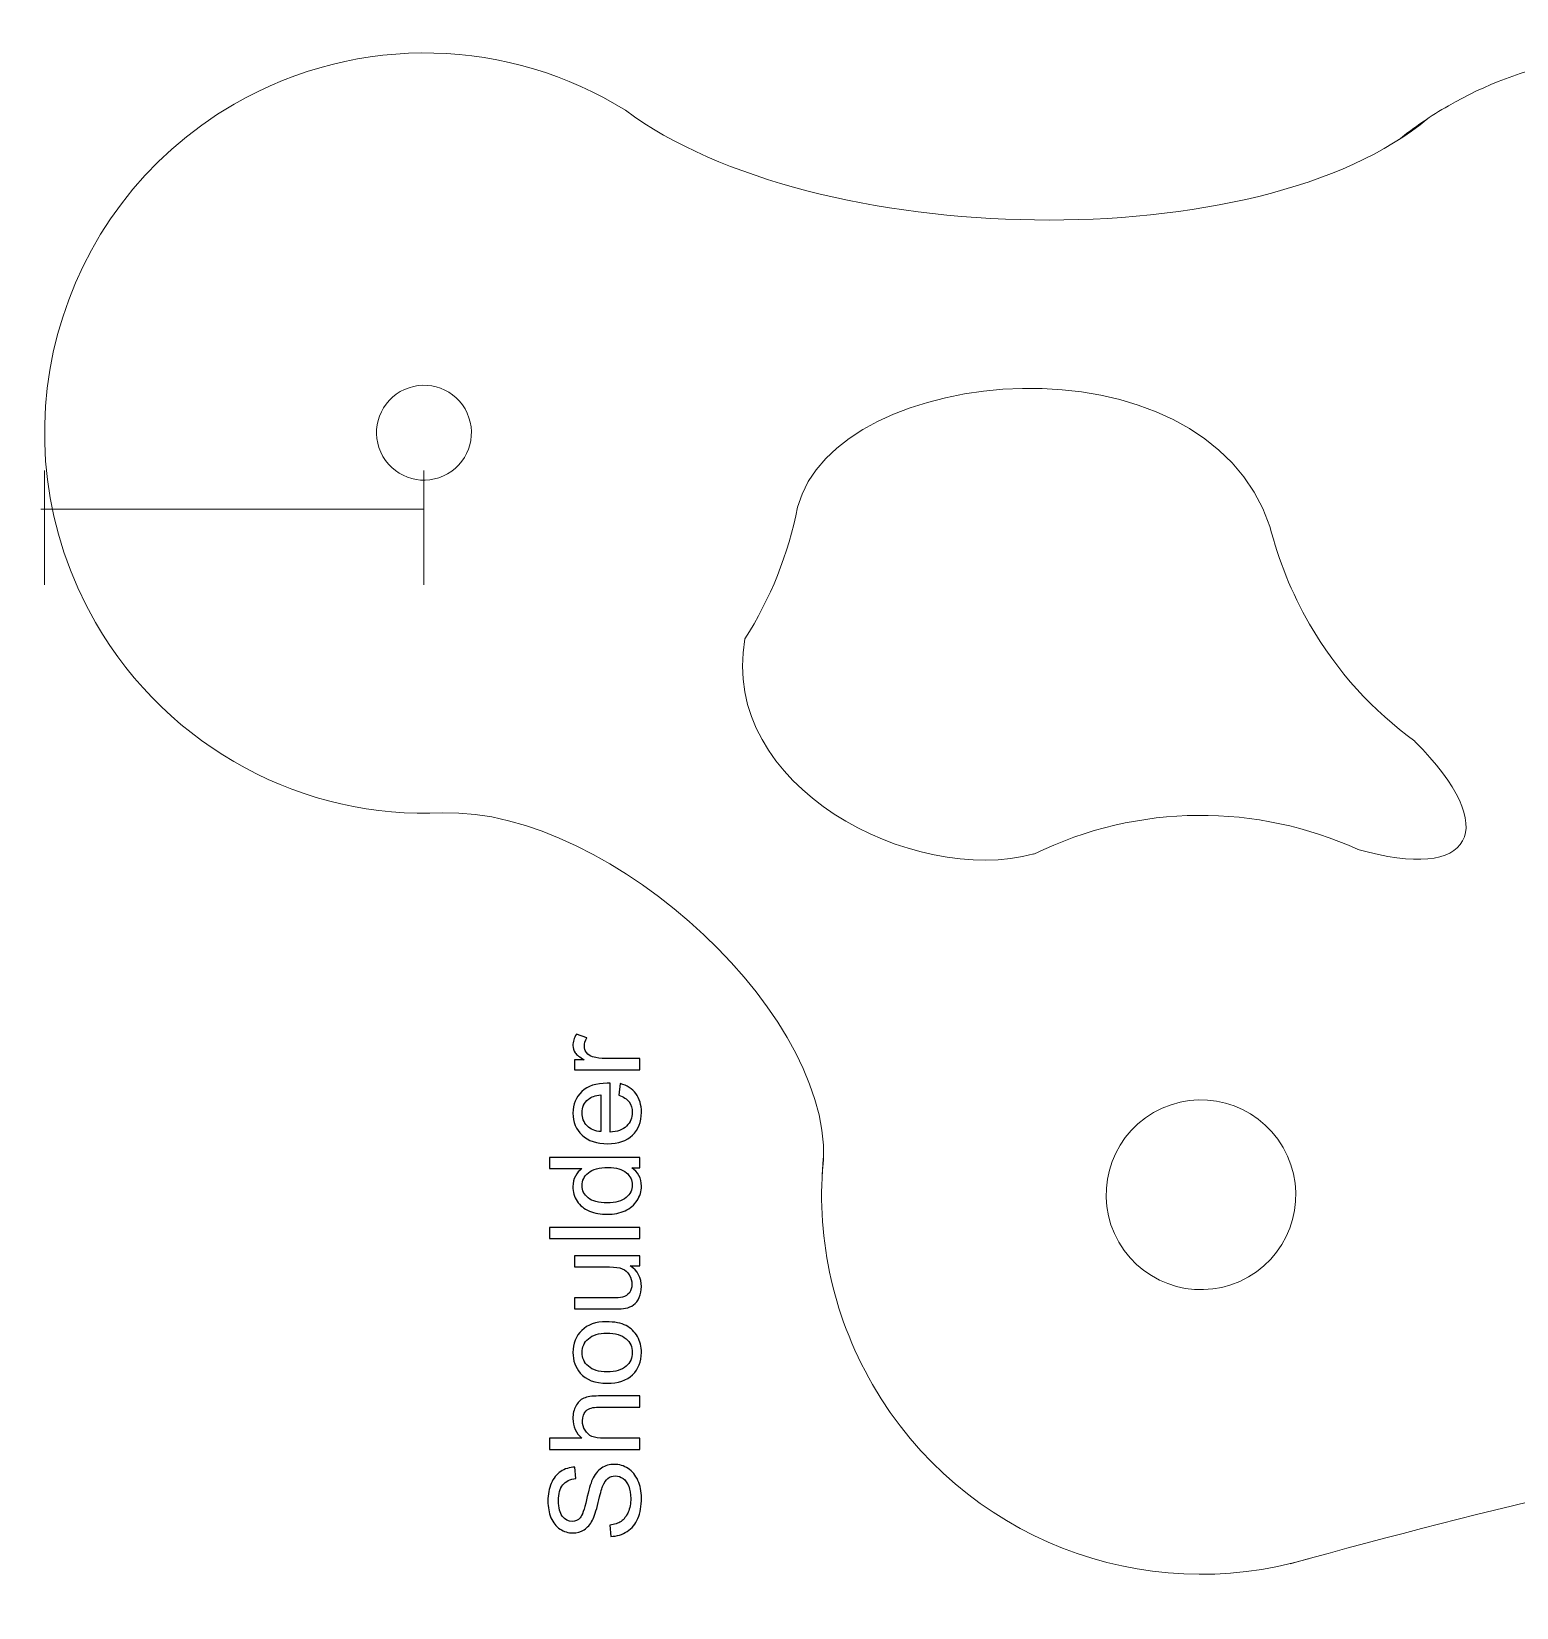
# Model space of a CAD drawing. Header units: millimetres. Extents: x -819 to 558, y -342 to 336.
# Drawn here: x 276.5 to 375.9, y -20.1 to 85.4 of the extents above; entities that cross this region are included whole.
import ezdxf

# ---------------------------------------------------------------- set-up
doc = ezdxf.new("R2010")
doc.units = ezdxf.units.MM
doc.header["$MEASUREMENT"] = 0
doc.layers.add('#Layer 1', color=7, linetype='Continuous')

msp = doc.modelspace()

# ---------------------------------------------------------------- linework, layer by layer
at = {"layer": '#Layer 1', "color": 22, "lineweight": 9}
for points, knots in [([(304.0135, 33.076), (294.8068, 32.6249), (285.6747, 37.2954), (280.7487, 45.8277), (280.7487, 45.8277), (273.7349, 57.9761), (277.8969, 73.5108), (290.046, 80.525), (290.046, 80.525), (298.4633, 85.3849), (308.5349, 84.9237), (316.2429, 80.1133)], [0, 0, 0, 0, 0.33333333, 0.33333333, 0.33333333, 0.33333333, 0.66666667, 0.66666667, 0.66666667, 0.66666667, 1, 1, 1, 1]), ([(368.0574, 78.1584), (369.0774, 78.9825), (370.1747, 79.738), (371.3461, 80.4144), (371.3461, 80.4144), (376.3269, 83.29), (381.8769, 84.2869), (387.1755, 83.6251)], [0, 0, 0, 0, 0.5, 0.5, 0.5, 0.5, 1, 1, 1, 1]), ([(369.1076, 37.8669), (366.3123, 39.8965), (363.8879, 42.5325), (362.0492, 45.7174), (362.0492, 45.7174), (360.8395, 47.8126), (359.9622, 50.0086), (359.4011, 52.2441)], [0, 0, 0, 0, 0.5, 0.5, 0.5, 0.5, 1, 1, 1, 1]), ([(317.2104, 15.8788), (317.2104, 15.8788), (312.8205, 15.8788), (312.8205, 15.8788), (312.8205, 15.8788), (312.8205, 15.8788), (312.8205, 16.5477), (312.8205, 16.5477), (312.8205, 16.5477), (312.8205, 16.5477), (313.4851, 16.5477), (313.4851, 16.5477), (313.4851, 16.5477), (313.1747, 16.7184), (312.9686, 16.8765), (312.8699, 17.0218), (312.8699, 17.0218), (312.7711, 17.1658), (312.7203, 17.3252), (312.7203, 17.4988), (312.7203, 17.4988), (312.7203, 17.7499), (312.8007, 18.0039), (312.9602, 18.2636), (312.9602, 18.2636), (312.9602, 18.2636), (313.6516, 18.0068), (313.6516, 18.0068), (313.6516, 18.0068), (313.543, 17.8261), (313.4893, 17.6441), (313.4893, 17.4621), (313.4893, 17.4621), (313.4893, 17.2984), (313.5387, 17.1531), (313.6361, 17.0232), (313.6361, 17.0232), (313.7349, 16.8934), (313.8703, 16.8017), (314.0439, 16.7467), (314.0439, 16.7467), (314.3078, 16.6634), (314.597, 16.6225), (314.9117, 16.6225), (314.9117, 16.6225), (314.9117, 16.6225), (317.2104, 16.6225), (317.2104, 16.6225), (317.2104, 16.6225), (317.2104, 16.6225), (317.2104, 15.8788), (317.2104, 15.8788)], [0, 0, 0, 0, 0.07692308, 0.07692308, 0.07692308, 0.07692308, 0.15384615, 0.15384615, 0.15384615, 0.15384615, 0.23076923, 0.23076923, 0.23076923, 0.23076923, 0.30769231, 0.30769231, 0.30769231, 0.30769231, 0.38461538, 0.38461538, 0.38461538, 0.38461538, 0.46153846, 0.46153846, 0.46153846, 0.46153846, 0.53846154, 0.53846154, 0.53846154, 0.53846154, 0.61538462, 0.61538462, 0.61538462, 0.61538462, 0.69230769, 0.69230769, 0.69230769, 0.69230769, 0.76923077, 0.76923077, 0.76923077, 0.76923077, 0.84615385, 0.84615385, 0.84615385, 0.84615385, 0.92307692, 0.92307692, 0.92307692, 0.92307692, 1, 1, 1, 1]), ([(315.7965, 14.1827), (315.7965, 14.1827), (315.891, 14.9518), (315.891, 14.9518), (315.891, 14.9518), (316.3412, 14.8304), (316.6897, 14.6061), (316.9381, 14.2787), (316.9381, 14.2787), (317.185, 13.9499), (317.3092, 13.5308), (317.3092, 13.0214), (317.3092, 13.0214), (317.3092, 12.3793), (317.1116, 11.8699), (316.7165, 11.4946), (316.7165, 11.4946), (316.3214, 11.1178), (315.7668, 10.9301), (315.0528, 10.9301), (315.0528, 10.9301), (314.3134, 10.9301), (313.7405, 11.1206), (313.3327, 11.5002), (313.3327, 11.5002), (312.9249, 11.8812), (312.7203, 12.3737), (312.7203, 12.9805), (312.7203, 12.9805), (312.7203, 13.5675), (312.9207, 14.0473), (313.32, 14.4184), (313.32, 14.4184), (313.7193, 14.7909), (314.2824, 14.9772), (315.0063, 14.9772), (315.0063, 14.9772), (315.0514, 14.9772), (315.1177, 14.9758), (315.2052, 14.9729), (315.2052, 14.9729), (315.2052, 14.9729), (315.2052, 11.6992), (315.2052, 11.6992), (315.2052, 11.6992), (315.6878, 11.726), (316.0575, 11.8629), (316.3129, 12.1084), (316.3129, 12.1084), (316.5698, 12.3539), (316.6982, 12.6587), (316.6982, 13.0256), (316.6982, 13.0256), (316.6982, 13.298), (316.6262, 13.5308), (316.4823, 13.7241), (316.4823, 13.7241), (316.3398, 13.9174), (316.1112, 14.0698), (315.7965, 14.1827)], [0, 0, 0, 0, 0.06666667, 0.06666667, 0.06666667, 0.06666667, 0.13333333, 0.13333333, 0.13333333, 0.13333333, 0.2, 0.2, 0.2, 0.2, 0.26666667, 0.26666667, 0.26666667, 0.26666667, 0.33333333, 0.33333333, 0.33333333, 0.33333333, 0.4, 0.4, 0.4, 0.4, 0.46666667, 0.46666667, 0.46666667, 0.46666667, 0.53333333, 0.53333333, 0.53333333, 0.53333333, 0.6, 0.6, 0.6, 0.6, 0.66666667, 0.66666667, 0.66666667, 0.66666667, 0.73333333, 0.73333333, 0.73333333, 0.73333333, 0.8, 0.8, 0.8, 0.8, 0.86666667, 0.86666667, 0.86666667, 0.86666667, 0.93333333, 0.93333333, 0.93333333, 0.93333333, 1, 1, 1, 1]), ([(314.5942, 11.7401), (314.5942, 11.7401), (314.5942, 14.1912), (314.5942, 14.1912), (314.5942, 14.1912), (314.2245, 14.1587), (313.9465, 14.0642), (313.7631, 13.9104), (313.7631, 13.9104), (313.4766, 13.6733), (313.3327, 13.3657), (313.3327, 12.9889), (313.3327, 12.9889), (313.3327, 12.6475), (313.447, 12.3596), (313.6756, 12.1268), (313.6756, 12.1268), (313.9042, 11.8939), (314.2104, 11.7655), (314.5942, 11.7401)], [0, 0, 0, 0, 0.2, 0.2, 0.2, 0.2, 0.4, 0.4, 0.4, 0.4, 0.6, 0.6, 0.6, 0.6, 0.8, 0.8, 0.8, 0.8, 1, 1, 1, 1]), ([(317.2104, 9.3173), (317.2104, 9.3173), (316.6558, 9.3173), (316.6558, 9.3173), (316.6558, 9.3173), (317.0919, 9.0393), (317.3092, 8.6301), (317.3092, 8.0896), (317.3092, 8.0896), (317.3092, 7.7397), (317.2132, 7.418), (317.0199, 7.1244), (317.0199, 7.1244), (316.828, 6.8309), (316.5585, 6.6038), (316.2113, 6.4415), (316.2113, 6.4415), (315.8656, 6.2806), (315.4691, 6.2002), (315.019, 6.2002), (315.019, 6.2002), (314.5815, 6.2002), (314.1836, 6.2736), (313.8266, 6.4189), (313.8266, 6.4189), (313.4696, 6.5657), (313.1958, 6.7844), (313.0067, 7.0765), (313.0067, 7.0765), (312.8162, 7.3686), (312.7203, 7.6959), (312.7203, 8.0572), (312.7203, 8.0572), (312.7203, 8.3211), (312.7767, 8.5567), (312.8882, 8.7627), (312.8882, 8.7627), (312.9997, 8.9702), (313.145, 9.1381), (313.3242, 9.2679), (313.3242, 9.2679), (313.3242, 9.2679), (311.1497, 9.2679), (311.1497, 9.2679), (311.1497, 9.2679), (311.1497, 9.2679), (311.1497, 10.0073), (311.1497, 10.0073), (311.1497, 10.0073), (311.1497, 10.0073), (317.2104, 10.0073), (317.2104, 10.0073), (317.2104, 10.0073), (317.2104, 10.0073), (317.2104, 9.3173), (317.2104, 9.3173)], [0, 0, 0, 0, 0.07142857, 0.07142857, 0.07142857, 0.07142857, 0.14285714, 0.14285714, 0.14285714, 0.14285714, 0.21428571, 0.21428571, 0.21428571, 0.21428571, 0.28571429, 0.28571429, 0.28571429, 0.28571429, 0.35714286, 0.35714286, 0.35714286, 0.35714286, 0.42857143, 0.42857143, 0.42857143, 0.42857143, 0.5, 0.5, 0.5, 0.5, 0.57142857, 0.57142857, 0.57142857, 0.57142857, 0.64285714, 0.64285714, 0.64285714, 0.64285714, 0.71428571, 0.71428571, 0.71428571, 0.71428571, 0.78571429, 0.78571429, 0.78571429, 0.78571429, 0.85714286, 0.85714286, 0.85714286, 0.85714286, 0.92857143, 0.92857143, 0.92857143, 0.92857143, 1, 1, 1, 1]), ([(361.9864, -16.8552), (350.9821, -20.1201), (338.7748, -15.5703), (332.7835, -5.193), (332.7835, -5.193), (330.0058, -0.382), (328.981, 4.9602), (329.5108, 10.0938)], [0, 0, 0, 0, 0.5, 0.5, 0.5, 0.5, 1, 1, 1, 1]), ([(315.019, 6.965), (315.582, 6.965), (316.0025, 7.0835), (316.2805, 7.3206), (316.2805, 7.3206), (316.5585, 7.5577), (316.6982, 7.8371), (316.6982, 8.1602), (316.6982, 8.1602), (316.6982, 8.4847), (316.5641, 8.7613), (316.2988, 8.9885), (316.2988, 8.9885), (316.0335, 9.2157), (315.6271, 9.33), (315.0811, 9.33), (315.0811, 9.33), (314.4799, 9.33), (314.0397, 9.2143), (313.7588, 8.9829), (313.7588, 8.9829), (313.4766, 8.7514), (313.3369, 8.4664), (313.3369, 8.1263), (313.3369, 8.1263), (313.3369, 7.7961), (313.4724, 7.5196), (313.7419, 7.298), (313.7419, 7.298), (314.0114, 7.0765), (314.4376, 6.965), (315.019, 6.965)], [0, 0, 0, 0, 0.125, 0.125, 0.125, 0.125, 0.25, 0.25, 0.25, 0.25, 0.375, 0.375, 0.375, 0.375, 0.5, 0.5, 0.5, 0.5, 0.625, 0.625, 0.625, 0.625, 0.75, 0.75, 0.75, 0.75, 0.875, 0.875, 0.875, 0.875, 1, 1, 1, 1]), ([(317.2104, 4.5718), (317.2104, 4.5718), (311.1497, 4.5718), (311.1497, 4.5718), (311.1497, 4.5718), (311.1497, 4.5718), (311.1497, 5.3154), (311.1497, 5.3154), (311.1497, 5.3154), (311.1497, 5.3154), (317.2104, 5.3154), (317.2104, 5.3154), (317.2104, 5.3154), (317.2104, 5.3154), (317.2104, 4.5718), (317.2104, 4.5718)], [0, 0, 0, 0, 0.25, 0.25, 0.25, 0.25, 0.5, 0.5, 0.5, 0.5, 0.75, 0.75, 0.75, 0.75, 1, 1, 1, 1]), ([(317.2104, 2.7571), (317.2104, 2.7571), (316.5655, 2.7571), (316.5655, 2.7571), (316.5655, 2.7571), (317.0622, 2.4142), (317.3092, 1.95), (317.3092, 1.363), (317.3092, 1.363), (317.3092, 1.1047), (317.2598, 0.862), (317.161, 0.6377), (317.161, 0.6377), (317.0622, 0.4133), (316.9366, 0.2468), (316.7871, 0.1381), (316.7871, 0.1381), (316.6361, 0.0281), (316.4526, -0.0481), (316.2353, -0.0919), (316.2353, -0.0919), (316.0886, -0.1215), (315.8572, -0.137), (315.5397, -0.137), (315.5397, -0.137), (315.5397, -0.137), (312.8205, -0.137), (312.8205, -0.137), (312.8205, -0.137), (312.8205, -0.137), (312.8205, 0.6066), (312.8205, 0.6066), (312.8205, 0.6066), (312.8205, 0.6066), (315.2546, 0.6066), (315.2546, 0.6066), (315.2546, 0.6066), (315.6441, 0.6066), (315.9051, 0.6221), (316.0406, 0.6518), (316.0406, 0.6518), (316.2367, 0.6997), (316.3891, 0.7985), (316.502, 0.9495), (316.502, 0.9495), (316.6135, 1.1019), (316.6685, 1.2896), (316.6685, 1.5125), (316.6685, 1.5125), (316.6685, 1.7355), (316.6121, 1.9443), (316.4978, 2.1405), (316.4978, 2.1405), (316.3835, 2.3366), (316.2269, 2.4749), (316.0307, 2.5553), (316.0307, 2.5553), (315.8332, 2.6372), (315.5467, 2.6781), (315.1728, 2.6781), (315.1728, 2.6781), (315.1728, 2.6781), (312.8205, 2.6781), (312.8205, 2.6781), (312.8205, 2.6781), (312.8205, 2.6781), (312.8205, 3.4218), (312.8205, 3.4218), (312.8205, 3.4218), (312.8205, 3.4218), (317.2104, 3.4218), (317.2104, 3.4218), (317.2104, 3.4218), (317.2104, 3.4218), (317.2104, 2.7571), (317.2104, 2.7571)], [0, 0, 0, 0, 0.05263158, 0.05263158, 0.05263158, 0.05263158, 0.10526316, 0.10526316, 0.10526316, 0.10526316, 0.15789474, 0.15789474, 0.15789474, 0.15789474, 0.21052632, 0.21052632, 0.21052632, 0.21052632, 0.26315789, 0.26315789, 0.26315789, 0.26315789, 0.31578947, 0.31578947, 0.31578947, 0.31578947, 0.36842105, 0.36842105, 0.36842105, 0.36842105, 0.42105263, 0.42105263, 0.42105263, 0.42105263, 0.47368421, 0.47368421, 0.47368421, 0.47368421, 0.52631579, 0.52631579, 0.52631579, 0.52631579, 0.57894737, 0.57894737, 0.57894737, 0.57894737, 0.63157895, 0.63157895, 0.63157895, 0.63157895, 0.68421053, 0.68421053, 0.68421053, 0.68421053, 0.73684211, 0.73684211, 0.73684211, 0.73684211, 0.78947368, 0.78947368, 0.78947368, 0.78947368, 0.84210526, 0.84210526, 0.84210526, 0.84210526, 0.89473684, 0.89473684, 0.89473684, 0.89473684, 0.94736842, 0.94736842, 0.94736842, 0.94736842, 1, 1, 1, 1]), ([(315.0147, -5.1069), (314.2019, -5.1069), (313.5994, -4.8811), (313.2085, -4.4282), (313.2085, -4.4282), (312.884, -4.0514), (312.7203, -3.5914), (312.7203, -3.0481), (312.7203, -3.0481), (312.7203, -2.4441), (312.9178, -1.9503), (313.3144, -1.5679), (313.3144, -1.5679), (313.7095, -1.184), (314.2556, -0.9935), (314.9526, -0.9935), (314.9526, -0.9935), (315.5185, -0.9935), (315.963, -1.0782), (316.2861, -1.2475), (316.2861, -1.2475), (316.6107, -1.4169), (316.8619, -1.6638), (317.0411, -1.9869), (317.0411, -1.9869), (317.2203, -2.3115), (317.3092, -2.6643), (317.3092, -3.0481), (317.3092, -3.0481), (317.3092, -3.6619), (317.113, -4.1586), (316.7179, -4.5382), (316.7179, -4.5382), (316.3242, -4.9178), (315.757, -5.1069), (315.0147, -5.1069)], [0, 0, 0, 0, 0.11111111, 0.11111111, 0.11111111, 0.11111111, 0.22222222, 0.22222222, 0.22222222, 0.22222222, 0.33333333, 0.33333333, 0.33333333, 0.33333333, 0.44444444, 0.44444444, 0.44444444, 0.44444444, 0.55555556, 0.55555556, 0.55555556, 0.55555556, 0.66666667, 0.66666667, 0.66666667, 0.66666667, 0.77777778, 0.77777778, 0.77777778, 0.77777778, 0.88888889, 0.88888889, 0.88888889, 0.88888889, 1, 1, 1, 1]), ([(315.0147, -4.3421), (315.5778, -4.3421), (315.9983, -4.2193), (316.2777, -3.9738), (316.2777, -3.9738), (316.5585, -3.7282), (316.6982, -3.4192), (316.6982, -3.0481), (316.6982, -3.0481), (316.6982, -2.6784), (316.5571, -2.3708), (316.2763, -2.1252), (316.2763, -2.1252), (315.9954, -1.8811), (315.5665, -1.7584), (314.9907, -1.7584), (314.9907, -1.7584), (314.4475, -1.7584), (314.0354, -1.8811), (313.756, -2.1281), (313.756, -2.1281), (313.4766, -2.375), (313.3369, -2.6812), (313.3369, -3.0481), (313.3369, -3.0481), (313.3369, -3.4192), (313.4766, -3.7282), (313.7546, -3.9738), (313.7546, -3.9738), (314.0326, -4.2193), (314.4531, -4.3421), (315.0147, -4.3421)], [0, 0, 0, 0, 0.125, 0.125, 0.125, 0.125, 0.25, 0.25, 0.25, 0.25, 0.375, 0.375, 0.375, 0.375, 0.5, 0.5, 0.5, 0.5, 0.625, 0.625, 0.625, 0.625, 0.75, 0.75, 0.75, 0.75, 0.875, 0.875, 0.875, 0.875, 1, 1, 1, 1]), ([(317.2104, -9.5377), (317.2104, -9.5377), (311.1497, -9.5377), (311.1497, -9.5377), (311.1497, -9.5377), (311.1497, -9.5377), (311.1497, -8.7941), (311.1497, -8.7941), (311.1497, -8.7941), (311.1497, -8.7941), (313.3242, -8.7941), (313.3242, -8.7941), (313.3242, -8.7941), (312.9221, -8.4469), (312.7203, -8.0081), (312.7203, -7.4789), (312.7203, -7.4789), (312.7203, -7.1544), (312.7852, -6.8721), (312.9136, -6.6322), (312.9136, -6.6322), (313.0406, -6.3924), (313.2184, -6.2202), (313.4442, -6.1172), (313.4442, -6.1172), (313.6699, -6.0142), (313.9987, -5.962), (314.4277, -5.962), (314.4277, -5.962), (314.4277, -5.962), (317.2104, -5.962), (317.2104, -5.962), (317.2104, -5.962), (317.2104, -5.962), (317.2104, -6.707), (317.2104, -6.707), (317.2104, -6.707), (317.2104, -6.707), (314.4277, -6.707), (314.4277, -6.707), (314.4277, -6.707), (314.0566, -6.707), (313.7857, -6.7875), (313.6163, -6.9483), (313.6163, -6.9483), (313.447, -7.1092), (313.3609, -7.3378), (313.3609, -7.6327), (313.3609, -7.6327), (313.3609, -7.8529), (313.4188, -8.0603), (313.5331, -8.255), (313.5331, -8.255), (313.6474, -8.4497), (313.8026, -8.588), (313.9987, -8.6699), (313.9987, -8.6699), (314.1935, -8.7531), (314.4644, -8.7941), (314.8087, -8.7941), (314.8087, -8.7941), (314.8087, -8.7941), (317.2104, -8.7941), (317.2104, -8.7941), (317.2104, -8.7941), (317.2104, -8.7941), (317.2104, -9.5377), (317.2104, -9.5377)], [0, 0, 0, 0, 0.05882353, 0.05882353, 0.05882353, 0.05882353, 0.11764706, 0.11764706, 0.11764706, 0.11764706, 0.17647059, 0.17647059, 0.17647059, 0.17647059, 0.23529412, 0.23529412, 0.23529412, 0.23529412, 0.29411765, 0.29411765, 0.29411765, 0.29411765, 0.35294118, 0.35294118, 0.35294118, 0.35294118, 0.41176471, 0.41176471, 0.41176471, 0.41176471, 0.47058824, 0.47058824, 0.47058824, 0.47058824, 0.52941176, 0.52941176, 0.52941176, 0.52941176, 0.58823529, 0.58823529, 0.58823529, 0.58823529, 0.64705882, 0.64705882, 0.64705882, 0.64705882, 0.70588235, 0.70588235, 0.70588235, 0.70588235, 0.76470588, 0.76470588, 0.76470588, 0.76470588, 0.82352941, 0.82352941, 0.82352941, 0.82352941, 0.88235294, 0.88235294, 0.88235294, 0.88235294, 0.94117647, 0.94117647, 0.94117647, 0.94117647, 1, 1, 1, 1]), ([(315.2631, -15.3627), (315.2631, -15.3627), (315.1968, -14.6064), (315.1968, -14.6064), (315.1968, -14.6064), (315.5001, -14.5711), (315.7485, -14.4878), (315.9432, -14.3566), (315.9432, -14.3566), (316.138, -14.2254), (316.2946, -14.0222), (316.4145, -13.747), (316.4145, -13.747), (316.5345, -13.4718), (316.5937, -13.1614), (316.5937, -12.8171), (316.5937, -12.8171), (316.5937, -12.5109), (316.5486, -12.2413), (316.4583, -12.0071), (316.4583, -12.0071), (316.3666, -11.7729), (316.2424, -11.5979), (316.0843, -11.4836), (316.0843, -11.4836), (315.9249, -11.3693), (315.7527, -11.3114), (315.5651, -11.3114), (315.5651, -11.3114), (315.3746, -11.3114), (315.2095, -11.3665), (315.0669, -11.4779), (315.0669, -11.4779), (314.9244, -11.588), (314.8059, -11.77), (314.7099, -12.0226), (314.7099, -12.0226), (314.6464, -12.1863), (314.5477, -12.5447), (314.4136, -13.1021), (314.4136, -13.1021), (314.2795, -13.6581), (314.154, -14.049), (314.0354, -14.2719), (314.0354, -14.2719), (313.8844, -14.5612), (313.6953, -14.7771), (313.471, -14.9196), (313.471, -14.9196), (313.2466, -15.0607), (312.9954, -15.1313), (312.716, -15.1313), (312.716, -15.1313), (312.4112, -15.1313), (312.1248, -15.0452), (311.8595, -14.8716), (311.8595, -14.8716), (311.5928, -14.6981), (311.391, -14.4441), (311.2527, -14.1111), (311.2527, -14.1111), (311.1159, -13.7766), (311.0467, -13.4069), (311.0467, -12.9991), (311.0467, -12.9991), (311.0467, -12.549), (311.1187, -12.1539), (311.264, -11.8096), (311.264, -11.8096), (311.408, -11.4667), (311.621, -11.2028), (311.9018, -11.0179), (311.9018, -11.0179), (312.1841, -10.8345), (312.5016, -10.7343), (312.8572, -10.7202), (312.8572, -10.7202), (312.8572, -10.7202), (312.915, -11.4892), (312.915, -11.4892), (312.915, -11.4892), (312.5326, -11.5316), (312.2419, -11.6713), (312.0472, -11.9097), (312.0472, -11.9097), (311.851, -12.1482), (311.7537, -12.4996), (311.7537, -12.9652), (311.7537, -12.9652), (311.7537, -13.4507), (311.8426, -13.8034), (312.0204, -14.0264), (312.0204, -14.0264), (312.1982, -14.2479), (312.4127, -14.3594), (312.6624, -14.3594), (312.6624, -14.3594), (312.8811, -14.3594), (313.0604, -14.2804), (313.2001, -14.1238), (313.2001, -14.1238), (313.3412, -13.9685), (313.4851, -13.5664), (313.6319, -12.9144), (313.6319, -12.9144), (313.78, -12.2625), (313.9084, -11.8152), (314.0185, -11.5725), (314.0185, -11.5725), (314.1822, -11.2197), (314.3882, -10.9587), (314.6366, -10.7907), (314.6366, -10.7907), (314.8863, -10.6228), (315.1742, -10.5396), (315.4987, -10.5396), (315.4987, -10.5396), (315.8219, -10.5396), (316.1253, -10.6313), (316.4103, -10.8161), (316.4103, -10.8161), (316.6953, -11.001), (316.9169, -11.2663), (317.0763, -11.612), (317.0763, -11.612), (317.2344, -11.9577), (317.3134, -12.3472), (317.3134, -12.779), (317.3134, -12.779), (317.3134, -13.3279), (317.2344, -13.7879), (317.0735, -14.1576), (317.0735, -14.1576), (316.9141, -14.5287), (316.6742, -14.8194), (316.3525, -15.0311), (316.3525, -15.0311), (316.0321, -15.2413), (315.6681, -15.3528), (315.2631, -15.3627)], [0, 0, 0, 0, 0.02857143, 0.02857143, 0.02857143, 0.02857143, 0.05714286, 0.05714286, 0.05714286, 0.05714286, 0.08571429, 0.08571429, 0.08571429, 0.08571429, 0.11428571, 0.11428571, 0.11428571, 0.11428571, 0.14285714, 0.14285714, 0.14285714, 0.14285714, 0.17142857, 0.17142857, 0.17142857, 0.17142857, 0.2, 0.2, 0.2, 0.2, 0.22857143, 0.22857143, 0.22857143, 0.22857143, 0.25714286, 0.25714286, 0.25714286, 0.25714286, 0.28571429, 0.28571429, 0.28571429, 0.28571429, 0.31428571, 0.31428571, 0.31428571, 0.31428571, 0.34285714, 0.34285714, 0.34285714, 0.34285714, 0.37142857, 0.37142857, 0.37142857, 0.37142857, 0.4, 0.4, 0.4, 0.4, 0.42857143, 0.42857143, 0.42857143, 0.42857143, 0.45714286, 0.45714286, 0.45714286, 0.45714286, 0.48571429, 0.48571429, 0.48571429, 0.48571429, 0.51428571, 0.51428571, 0.51428571, 0.51428571, 0.54285714, 0.54285714, 0.54285714, 0.54285714, 0.57142857, 0.57142857, 0.57142857, 0.57142857, 0.6, 0.6, 0.6, 0.6, 0.62857143, 0.62857143, 0.62857143, 0.62857143, 0.65714286, 0.65714286, 0.65714286, 0.65714286, 0.68571429, 0.68571429, 0.68571429, 0.68571429, 0.71428571, 0.71428571, 0.71428571, 0.71428571, 0.74285714, 0.74285714, 0.74285714, 0.74285714, 0.77142857, 0.77142857, 0.77142857, 0.77142857, 0.8, 0.8, 0.8, 0.8, 0.82857143, 0.82857143, 0.82857143, 0.82857143, 0.85714286, 0.85714286, 0.85714286, 0.85714286, 0.88571429, 0.88571429, 0.88571429, 0.88571429, 0.91428571, 0.91428571, 0.91428571, 0.91428571, 0.94285714, 0.94285714, 0.94285714, 0.94285714, 0.97142857, 0.97142857, 0.97142857, 0.97142857, 1, 1, 1, 1])]:
    msp.add_open_spline(points, degree=3, knots=knots, dxfattribs=at)
for points in [[(316.2429, 80.1133), (328.8257, 70.7058), (358.8119, 70.1177), (369.9894, 79.579)], [(327.7674, 53.5371), (330.2369, 63.1799), (354.9313, 65.5316), (359.3996, 52.2438)], [(327.7674, 53.5371), (327.1562, 50.4358), (325.953, 47.4066), (324.2393, 44.7177)], [(343.589, 30.3237), (335.5213, 28.1368), (322.4754, 34.8399), (324.2393, 44.7177)], [(369.0982, 37.854), (375.0262, 31.9605), (372.9791, 28.4145), (365.2938, 30.6303)], [(343.5948, 30.3121), (350.6206, 33.7668), (358.5756, 33.6795), (365.2971, 30.6294)], [(329.42, 8.887), (330.847, 19.0314), (315.3024, 33.4288), (304.0135, 33.076)], [(360.7518, -17.1947), (387.9157, -9.6982), (412.7858, -4.3131), (412.7858, -18.5472)]]:
    msp.add_open_spline(points, degree=3, dxfattribs=at)
at = {"layer": '#Layer 1', "color": 7, "lineweight": 9}
for points in [[(301.1585, 61.2776), (302.6771, 62.1544), (304.6188, 61.6338), (305.4956, 60.1152), (305.4956, 60.1152), (306.3723, 58.5966), (305.8521, 56.6549), (304.3335, 55.7782), (304.3335, 55.7782), (302.8149, 54.9014), (300.8731, 55.4216), (299.9963, 56.9402), (299.9963, 56.9402), (299.1197, 58.4588), (299.6399, 60.4008), (301.1585, 61.2776)], [(351.6057, 13.0063), (354.6429, 14.7598), (358.5263, 13.7187), (360.2798, 10.6819), (360.2798, 10.6819), (362.0334, 7.6447), (360.9929, 3.761), (357.9557, 2.0075), (357.9557, 2.0075), (354.9185, 0.2539), (351.0349, 1.2947), (349.2813, 4.3319), (349.2813, 4.3319), (347.5281, 7.3687), (348.5685, 11.2527), (351.6057, 13.0063)]]:
    msp.add_open_spline(points, degree=3, knots=[0, 0, 0, 0, 0.25, 0.25, 0.25, 0.25, 0.5, 0.5, 0.5, 0.5, 0.75, 0.75, 0.75, 0.75, 1, 1, 1, 1], dxfattribs=at)
at = {"layer": '#Layer 1', "color": 250, "lineweight": 20}
for points in [[(277.3421, 55.988), (277.3421, 55.988), (277.3421, 48.3348), (277.3421, 48.3348)], [(302.746, 55.9878), (302.746, 55.9878), (302.746, 48.3346), (302.746, 48.3346)], [(277.3421, 53.4148), (277.3421, 53.4148), (277.086, 53.4148), (277.086, 53.4148)], [(302.746, 53.4146), (302.746, 53.4146), (277.3421, 53.4148), (277.3421, 53.4148)]]:
    msp.add_open_spline(points, degree=3, dxfattribs=at)
at = {"layer": '#Layer 1', "color": 250}
for points, knots in [([(317.2104, 15.8788), (317.2104, 15.8788), (312.8205, 15.8788), (312.8205, 15.8788), (312.8205, 15.8788), (312.8205, 15.8788), (312.8205, 16.5477), (312.8205, 16.5477), (312.8205, 16.5477), (312.8205, 16.5477), (313.4851, 16.5477), (313.4851, 16.5477), (313.4851, 16.5477), (313.1747, 16.7184), (312.9686, 16.8765), (312.8699, 17.0218), (312.8699, 17.0218), (312.7711, 17.1658), (312.7203, 17.3252), (312.7203, 17.4988), (312.7203, 17.4988), (312.7203, 17.7499), (312.8007, 18.0039), (312.9602, 18.2636), (312.9602, 18.2636), (312.9602, 18.2636), (313.6516, 18.0068), (313.6516, 18.0068), (313.6516, 18.0068), (313.543, 17.8261), (313.4893, 17.6441), (313.4893, 17.4621), (313.4893, 17.4621), (313.4893, 17.2984), (313.5387, 17.1531), (313.6361, 17.0232), (313.6361, 17.0232), (313.7349, 16.8934), (313.8703, 16.8017), (314.0439, 16.7467), (314.0439, 16.7467), (314.3078, 16.6634), (314.597, 16.6225), (314.9117, 16.6225), (314.9117, 16.6225), (314.9117, 16.6225), (317.2104, 16.6225), (317.2104, 16.6225), (317.2104, 16.6225), (317.2104, 16.6225), (317.2104, 15.8788), (317.2104, 15.8788)], [0, 0, 0, 0, 0.07692308, 0.07692308, 0.07692308, 0.07692308, 0.15384615, 0.15384615, 0.15384615, 0.15384615, 0.23076923, 0.23076923, 0.23076923, 0.23076923, 0.30769231, 0.30769231, 0.30769231, 0.30769231, 0.38461538, 0.38461538, 0.38461538, 0.38461538, 0.46153846, 0.46153846, 0.46153846, 0.46153846, 0.53846154, 0.53846154, 0.53846154, 0.53846154, 0.61538462, 0.61538462, 0.61538462, 0.61538462, 0.69230769, 0.69230769, 0.69230769, 0.69230769, 0.76923077, 0.76923077, 0.76923077, 0.76923077, 0.84615385, 0.84615385, 0.84615385, 0.84615385, 0.92307692, 0.92307692, 0.92307692, 0.92307692, 1, 1, 1, 1]), ([(315.7965, 14.1827), (315.7965, 14.1827), (315.891, 14.9518), (315.891, 14.9518), (315.891, 14.9518), (316.3412, 14.8304), (316.6897, 14.6061), (316.9381, 14.2787), (316.9381, 14.2787), (317.185, 13.9499), (317.3092, 13.5308), (317.3092, 13.0214), (317.3092, 13.0214), (317.3092, 12.3793), (317.1116, 11.8699), (316.7165, 11.4946), (316.7165, 11.4946), (316.3214, 11.1178), (315.7668, 10.9301), (315.0528, 10.9301), (315.0528, 10.9301), (314.3134, 10.9301), (313.7405, 11.1206), (313.3327, 11.5002), (313.3327, 11.5002), (312.9249, 11.8812), (312.7203, 12.3737), (312.7203, 12.9805), (312.7203, 12.9805), (312.7203, 13.5675), (312.9207, 14.0473), (313.32, 14.4184), (313.32, 14.4184), (313.7193, 14.7909), (314.2824, 14.9772), (315.0063, 14.9772), (315.0063, 14.9772), (315.0514, 14.9772), (315.1177, 14.9758), (315.2052, 14.9729), (315.2052, 14.9729), (315.2052, 14.9729), (315.2052, 11.6992), (315.2052, 11.6992), (315.2052, 11.6992), (315.6878, 11.726), (316.0575, 11.8629), (316.3129, 12.1084), (316.3129, 12.1084), (316.5698, 12.3539), (316.6982, 12.6587), (316.6982, 13.0256), (316.6982, 13.0256), (316.6982, 13.298), (316.6262, 13.5308), (316.4823, 13.7241), (316.4823, 13.7241), (316.3398, 13.9174), (316.1112, 14.0698), (315.7965, 14.1827)], [0, 0, 0, 0, 0.06666667, 0.06666667, 0.06666667, 0.06666667, 0.13333333, 0.13333333, 0.13333333, 0.13333333, 0.2, 0.2, 0.2, 0.2, 0.26666667, 0.26666667, 0.26666667, 0.26666667, 0.33333333, 0.33333333, 0.33333333, 0.33333333, 0.4, 0.4, 0.4, 0.4, 0.46666667, 0.46666667, 0.46666667, 0.46666667, 0.53333333, 0.53333333, 0.53333333, 0.53333333, 0.6, 0.6, 0.6, 0.6, 0.66666667, 0.66666667, 0.66666667, 0.66666667, 0.73333333, 0.73333333, 0.73333333, 0.73333333, 0.8, 0.8, 0.8, 0.8, 0.86666667, 0.86666667, 0.86666667, 0.86666667, 0.93333333, 0.93333333, 0.93333333, 0.93333333, 1, 1, 1, 1]), ([(314.5942, 11.7401), (314.5942, 11.7401), (314.5942, 14.1912), (314.5942, 14.1912), (314.5942, 14.1912), (314.2245, 14.1587), (313.9465, 14.0642), (313.7631, 13.9104), (313.7631, 13.9104), (313.4766, 13.6733), (313.3327, 13.3657), (313.3327, 12.9889), (313.3327, 12.9889), (313.3327, 12.6475), (313.447, 12.3596), (313.6756, 12.1268), (313.6756, 12.1268), (313.9042, 11.8939), (314.2104, 11.7655), (314.5942, 11.7401)], [0, 0, 0, 0, 0.2, 0.2, 0.2, 0.2, 0.4, 0.4, 0.4, 0.4, 0.6, 0.6, 0.6, 0.6, 0.8, 0.8, 0.8, 0.8, 1, 1, 1, 1]), ([(317.2104, 9.3173), (317.2104, 9.3173), (316.6558, 9.3173), (316.6558, 9.3173), (316.6558, 9.3173), (317.0919, 9.0393), (317.3092, 8.6301), (317.3092, 8.0896), (317.3092, 8.0896), (317.3092, 7.7397), (317.2132, 7.418), (317.0199, 7.1244), (317.0199, 7.1244), (316.828, 6.8309), (316.5585, 6.6038), (316.2113, 6.4415), (316.2113, 6.4415), (315.8656, 6.2806), (315.4691, 6.2002), (315.019, 6.2002), (315.019, 6.2002), (314.5815, 6.2002), (314.1836, 6.2736), (313.8266, 6.4189), (313.8266, 6.4189), (313.4696, 6.5657), (313.1958, 6.7844), (313.0067, 7.0765), (313.0067, 7.0765), (312.8162, 7.3686), (312.7203, 7.6959), (312.7203, 8.0572), (312.7203, 8.0572), (312.7203, 8.3211), (312.7767, 8.5567), (312.8882, 8.7627), (312.8882, 8.7627), (312.9997, 8.9702), (313.145, 9.1381), (313.3242, 9.2679), (313.3242, 9.2679), (313.3242, 9.2679), (311.1497, 9.2679), (311.1497, 9.2679), (311.1497, 9.2679), (311.1497, 9.2679), (311.1497, 10.0073), (311.1497, 10.0073), (311.1497, 10.0073), (311.1497, 10.0073), (317.2104, 10.0073), (317.2104, 10.0073), (317.2104, 10.0073), (317.2104, 10.0073), (317.2104, 9.3173), (317.2104, 9.3173)], [0, 0, 0, 0, 0.07142857, 0.07142857, 0.07142857, 0.07142857, 0.14285714, 0.14285714, 0.14285714, 0.14285714, 0.21428571, 0.21428571, 0.21428571, 0.21428571, 0.28571429, 0.28571429, 0.28571429, 0.28571429, 0.35714286, 0.35714286, 0.35714286, 0.35714286, 0.42857143, 0.42857143, 0.42857143, 0.42857143, 0.5, 0.5, 0.5, 0.5, 0.57142857, 0.57142857, 0.57142857, 0.57142857, 0.64285714, 0.64285714, 0.64285714, 0.64285714, 0.71428571, 0.71428571, 0.71428571, 0.71428571, 0.78571429, 0.78571429, 0.78571429, 0.78571429, 0.85714286, 0.85714286, 0.85714286, 0.85714286, 0.92857143, 0.92857143, 0.92857143, 0.92857143, 1, 1, 1, 1]), ([(315.019, 6.965), (315.582, 6.965), (316.0025, 7.0835), (316.2805, 7.3206), (316.2805, 7.3206), (316.5585, 7.5577), (316.6982, 7.8371), (316.6982, 8.1602), (316.6982, 8.1602), (316.6982, 8.4847), (316.5641, 8.7613), (316.2988, 8.9885), (316.2988, 8.9885), (316.0335, 9.2157), (315.6271, 9.33), (315.0811, 9.33), (315.0811, 9.33), (314.4799, 9.33), (314.0397, 9.2143), (313.7588, 8.9829), (313.7588, 8.9829), (313.4766, 8.7514), (313.3369, 8.4664), (313.3369, 8.1263), (313.3369, 8.1263), (313.3369, 7.7961), (313.4724, 7.5196), (313.7419, 7.298), (313.7419, 7.298), (314.0114, 7.0765), (314.4376, 6.965), (315.019, 6.965)], [0, 0, 0, 0, 0.125, 0.125, 0.125, 0.125, 0.25, 0.25, 0.25, 0.25, 0.375, 0.375, 0.375, 0.375, 0.5, 0.5, 0.5, 0.5, 0.625, 0.625, 0.625, 0.625, 0.75, 0.75, 0.75, 0.75, 0.875, 0.875, 0.875, 0.875, 1, 1, 1, 1]), ([(317.2104, 4.5718), (317.2104, 4.5718), (311.1497, 4.5718), (311.1497, 4.5718), (311.1497, 4.5718), (311.1497, 4.5718), (311.1497, 5.3154), (311.1497, 5.3154), (311.1497, 5.3154), (311.1497, 5.3154), (317.2104, 5.3154), (317.2104, 5.3154), (317.2104, 5.3154), (317.2104, 5.3154), (317.2104, 4.5718), (317.2104, 4.5718)], [0, 0, 0, 0, 0.25, 0.25, 0.25, 0.25, 0.5, 0.5, 0.5, 0.5, 0.75, 0.75, 0.75, 0.75, 1, 1, 1, 1]), ([(317.2104, 2.7571), (317.2104, 2.7571), (316.5655, 2.7571), (316.5655, 2.7571), (316.5655, 2.7571), (317.0622, 2.4142), (317.3092, 1.95), (317.3092, 1.363), (317.3092, 1.363), (317.3092, 1.1047), (317.2598, 0.862), (317.161, 0.6377), (317.161, 0.6377), (317.0622, 0.4133), (316.9366, 0.2468), (316.7871, 0.1381), (316.7871, 0.1381), (316.6361, 0.0281), (316.4526, -0.0481), (316.2353, -0.0919), (316.2353, -0.0919), (316.0886, -0.1215), (315.8572, -0.137), (315.5397, -0.137), (315.5397, -0.137), (315.5397, -0.137), (312.8205, -0.137), (312.8205, -0.137), (312.8205, -0.137), (312.8205, -0.137), (312.8205, 0.6066), (312.8205, 0.6066), (312.8205, 0.6066), (312.8205, 0.6066), (315.2546, 0.6066), (315.2546, 0.6066), (315.2546, 0.6066), (315.6441, 0.6066), (315.9051, 0.6221), (316.0406, 0.6518), (316.0406, 0.6518), (316.2367, 0.6997), (316.3891, 0.7985), (316.502, 0.9495), (316.502, 0.9495), (316.6135, 1.1019), (316.6685, 1.2896), (316.6685, 1.5125), (316.6685, 1.5125), (316.6685, 1.7355), (316.6121, 1.9443), (316.4978, 2.1405), (316.4978, 2.1405), (316.3835, 2.3366), (316.2269, 2.4749), (316.0307, 2.5553), (316.0307, 2.5553), (315.8332, 2.6372), (315.5467, 2.6781), (315.1728, 2.6781), (315.1728, 2.6781), (315.1728, 2.6781), (312.8205, 2.6781), (312.8205, 2.6781), (312.8205, 2.6781), (312.8205, 2.6781), (312.8205, 3.4218), (312.8205, 3.4218), (312.8205, 3.4218), (312.8205, 3.4218), (317.2104, 3.4218), (317.2104, 3.4218), (317.2104, 3.4218), (317.2104, 3.4218), (317.2104, 2.7571), (317.2104, 2.7571)], [0, 0, 0, 0, 0.05263158, 0.05263158, 0.05263158, 0.05263158, 0.10526316, 0.10526316, 0.10526316, 0.10526316, 0.15789474, 0.15789474, 0.15789474, 0.15789474, 0.21052632, 0.21052632, 0.21052632, 0.21052632, 0.26315789, 0.26315789, 0.26315789, 0.26315789, 0.31578947, 0.31578947, 0.31578947, 0.31578947, 0.36842105, 0.36842105, 0.36842105, 0.36842105, 0.42105263, 0.42105263, 0.42105263, 0.42105263, 0.47368421, 0.47368421, 0.47368421, 0.47368421, 0.52631579, 0.52631579, 0.52631579, 0.52631579, 0.57894737, 0.57894737, 0.57894737, 0.57894737, 0.63157895, 0.63157895, 0.63157895, 0.63157895, 0.68421053, 0.68421053, 0.68421053, 0.68421053, 0.73684211, 0.73684211, 0.73684211, 0.73684211, 0.78947368, 0.78947368, 0.78947368, 0.78947368, 0.84210526, 0.84210526, 0.84210526, 0.84210526, 0.89473684, 0.89473684, 0.89473684, 0.89473684, 0.94736842, 0.94736842, 0.94736842, 0.94736842, 1, 1, 1, 1]), ([(315.0147, -5.1069), (314.2019, -5.1069), (313.5994, -4.8811), (313.2085, -4.4282), (313.2085, -4.4282), (312.884, -4.0514), (312.7203, -3.5914), (312.7203, -3.0481), (312.7203, -3.0481), (312.7203, -2.4441), (312.9178, -1.9503), (313.3144, -1.5679), (313.3144, -1.5679), (313.7095, -1.184), (314.2556, -0.9935), (314.9526, -0.9935), (314.9526, -0.9935), (315.5185, -0.9935), (315.963, -1.0782), (316.2861, -1.2475), (316.2861, -1.2475), (316.6107, -1.4169), (316.8619, -1.6638), (317.0411, -1.9869), (317.0411, -1.9869), (317.2203, -2.3115), (317.3092, -2.6643), (317.3092, -3.0481), (317.3092, -3.0481), (317.3092, -3.6619), (317.113, -4.1586), (316.7179, -4.5382), (316.7179, -4.5382), (316.3242, -4.9178), (315.757, -5.1069), (315.0147, -5.1069)], [0, 0, 0, 0, 0.11111111, 0.11111111, 0.11111111, 0.11111111, 0.22222222, 0.22222222, 0.22222222, 0.22222222, 0.33333333, 0.33333333, 0.33333333, 0.33333333, 0.44444444, 0.44444444, 0.44444444, 0.44444444, 0.55555556, 0.55555556, 0.55555556, 0.55555556, 0.66666667, 0.66666667, 0.66666667, 0.66666667, 0.77777778, 0.77777778, 0.77777778, 0.77777778, 0.88888889, 0.88888889, 0.88888889, 0.88888889, 1, 1, 1, 1]), ([(315.0147, -4.3421), (315.5778, -4.3421), (315.9983, -4.2193), (316.2777, -3.9738), (316.2777, -3.9738), (316.5585, -3.7282), (316.6982, -3.4192), (316.6982, -3.0481), (316.6982, -3.0481), (316.6982, -2.6784), (316.5571, -2.3708), (316.2763, -2.1252), (316.2763, -2.1252), (315.9954, -1.8811), (315.5665, -1.7584), (314.9907, -1.7584), (314.9907, -1.7584), (314.4475, -1.7584), (314.0354, -1.8811), (313.756, -2.1281), (313.756, -2.1281), (313.4766, -2.375), (313.3369, -2.6812), (313.3369, -3.0481), (313.3369, -3.0481), (313.3369, -3.4192), (313.4766, -3.7282), (313.7546, -3.9738), (313.7546, -3.9738), (314.0326, -4.2193), (314.4531, -4.3421), (315.0147, -4.3421)], [0, 0, 0, 0, 0.125, 0.125, 0.125, 0.125, 0.25, 0.25, 0.25, 0.25, 0.375, 0.375, 0.375, 0.375, 0.5, 0.5, 0.5, 0.5, 0.625, 0.625, 0.625, 0.625, 0.75, 0.75, 0.75, 0.75, 0.875, 0.875, 0.875, 0.875, 1, 1, 1, 1]), ([(317.2104, -9.5377), (317.2104, -9.5377), (311.1497, -9.5377), (311.1497, -9.5377), (311.1497, -9.5377), (311.1497, -9.5377), (311.1497, -8.7941), (311.1497, -8.7941), (311.1497, -8.7941), (311.1497, -8.7941), (313.3242, -8.7941), (313.3242, -8.7941), (313.3242, -8.7941), (312.9221, -8.4469), (312.7203, -8.0081), (312.7203, -7.4789), (312.7203, -7.4789), (312.7203, -7.1544), (312.7852, -6.8721), (312.9136, -6.6322), (312.9136, -6.6322), (313.0406, -6.3924), (313.2184, -6.2202), (313.4442, -6.1172), (313.4442, -6.1172), (313.6699, -6.0142), (313.9987, -5.962), (314.4277, -5.962), (314.4277, -5.962), (314.4277, -5.962), (317.2104, -5.962), (317.2104, -5.962), (317.2104, -5.962), (317.2104, -5.962), (317.2104, -6.707), (317.2104, -6.707), (317.2104, -6.707), (317.2104, -6.707), (314.4277, -6.707), (314.4277, -6.707), (314.4277, -6.707), (314.0566, -6.707), (313.7857, -6.7875), (313.6163, -6.9483), (313.6163, -6.9483), (313.447, -7.1092), (313.3609, -7.3378), (313.3609, -7.6327), (313.3609, -7.6327), (313.3609, -7.8529), (313.4188, -8.0603), (313.5331, -8.255), (313.5331, -8.255), (313.6474, -8.4497), (313.8026, -8.588), (313.9987, -8.6699), (313.9987, -8.6699), (314.1935, -8.7531), (314.4644, -8.7941), (314.8087, -8.7941), (314.8087, -8.7941), (314.8087, -8.7941), (317.2104, -8.7941), (317.2104, -8.7941), (317.2104, -8.7941), (317.2104, -8.7941), (317.2104, -9.5377), (317.2104, -9.5377)], [0, 0, 0, 0, 0.05882353, 0.05882353, 0.05882353, 0.05882353, 0.11764706, 0.11764706, 0.11764706, 0.11764706, 0.17647059, 0.17647059, 0.17647059, 0.17647059, 0.23529412, 0.23529412, 0.23529412, 0.23529412, 0.29411765, 0.29411765, 0.29411765, 0.29411765, 0.35294118, 0.35294118, 0.35294118, 0.35294118, 0.41176471, 0.41176471, 0.41176471, 0.41176471, 0.47058824, 0.47058824, 0.47058824, 0.47058824, 0.52941176, 0.52941176, 0.52941176, 0.52941176, 0.58823529, 0.58823529, 0.58823529, 0.58823529, 0.64705882, 0.64705882, 0.64705882, 0.64705882, 0.70588235, 0.70588235, 0.70588235, 0.70588235, 0.76470588, 0.76470588, 0.76470588, 0.76470588, 0.82352941, 0.82352941, 0.82352941, 0.82352941, 0.88235294, 0.88235294, 0.88235294, 0.88235294, 0.94117647, 0.94117647, 0.94117647, 0.94117647, 1, 1, 1, 1]), ([(315.2631, -15.3627), (315.2631, -15.3627), (315.1968, -14.6064), (315.1968, -14.6064), (315.1968, -14.6064), (315.5001, -14.5711), (315.7485, -14.4878), (315.9432, -14.3566), (315.9432, -14.3566), (316.138, -14.2254), (316.2946, -14.0222), (316.4145, -13.747), (316.4145, -13.747), (316.5345, -13.4718), (316.5937, -13.1614), (316.5937, -12.8171), (316.5937, -12.8171), (316.5937, -12.5109), (316.5486, -12.2413), (316.4583, -12.0071), (316.4583, -12.0071), (316.3666, -11.7729), (316.2424, -11.5979), (316.0843, -11.4836), (316.0843, -11.4836), (315.9249, -11.3693), (315.7527, -11.3114), (315.5651, -11.3114), (315.5651, -11.3114), (315.3746, -11.3114), (315.2095, -11.3665), (315.0669, -11.4779), (315.0669, -11.4779), (314.9244, -11.588), (314.8059, -11.77), (314.7099, -12.0226), (314.7099, -12.0226), (314.6464, -12.1863), (314.5477, -12.5447), (314.4136, -13.1021), (314.4136, -13.1021), (314.2795, -13.6581), (314.154, -14.049), (314.0354, -14.2719), (314.0354, -14.2719), (313.8844, -14.5612), (313.6953, -14.7771), (313.471, -14.9196), (313.471, -14.9196), (313.2466, -15.0607), (312.9954, -15.1313), (312.716, -15.1313), (312.716, -15.1313), (312.4112, -15.1313), (312.1248, -15.0452), (311.8595, -14.8716), (311.8595, -14.8716), (311.5928, -14.6981), (311.391, -14.4441), (311.2527, -14.1111), (311.2527, -14.1111), (311.1159, -13.7766), (311.0467, -13.4069), (311.0467, -12.9991), (311.0467, -12.9991), (311.0467, -12.549), (311.1187, -12.1539), (311.264, -11.8096), (311.264, -11.8096), (311.408, -11.4667), (311.621, -11.2028), (311.9018, -11.0179), (311.9018, -11.0179), (312.1841, -10.8345), (312.5016, -10.7343), (312.8572, -10.7202), (312.8572, -10.7202), (312.8572, -10.7202), (312.915, -11.4892), (312.915, -11.4892), (312.915, -11.4892), (312.5326, -11.5316), (312.2419, -11.6713), (312.0472, -11.9097), (312.0472, -11.9097), (311.851, -12.1482), (311.7537, -12.4996), (311.7537, -12.9652), (311.7537, -12.9652), (311.7537, -13.4507), (311.8426, -13.8034), (312.0204, -14.0264), (312.0204, -14.0264), (312.1982, -14.2479), (312.4127, -14.3594), (312.6624, -14.3594), (312.6624, -14.3594), (312.8811, -14.3594), (313.0604, -14.2804), (313.2001, -14.1238), (313.2001, -14.1238), (313.3412, -13.9685), (313.4851, -13.5664), (313.6319, -12.9144), (313.6319, -12.9144), (313.78, -12.2625), (313.9084, -11.8152), (314.0185, -11.5725), (314.0185, -11.5725), (314.1822, -11.2197), (314.3882, -10.9587), (314.6366, -10.7907), (314.6366, -10.7907), (314.8863, -10.6228), (315.1742, -10.5396), (315.4987, -10.5396), (315.4987, -10.5396), (315.8219, -10.5396), (316.1253, -10.6313), (316.4103, -10.8161), (316.4103, -10.8161), (316.6953, -11.001), (316.9169, -11.2663), (317.0763, -11.612), (317.0763, -11.612), (317.2344, -11.9577), (317.3134, -12.3472), (317.3134, -12.779), (317.3134, -12.779), (317.3134, -13.3279), (317.2344, -13.7879), (317.0735, -14.1576), (317.0735, -14.1576), (316.9141, -14.5287), (316.6742, -14.8194), (316.3525, -15.0311), (316.3525, -15.0311), (316.0321, -15.2413), (315.6681, -15.3528), (315.2631, -15.3627)], [0, 0, 0, 0, 0.02857143, 0.02857143, 0.02857143, 0.02857143, 0.05714286, 0.05714286, 0.05714286, 0.05714286, 0.08571429, 0.08571429, 0.08571429, 0.08571429, 0.11428571, 0.11428571, 0.11428571, 0.11428571, 0.14285714, 0.14285714, 0.14285714, 0.14285714, 0.17142857, 0.17142857, 0.17142857, 0.17142857, 0.2, 0.2, 0.2, 0.2, 0.22857143, 0.22857143, 0.22857143, 0.22857143, 0.25714286, 0.25714286, 0.25714286, 0.25714286, 0.28571429, 0.28571429, 0.28571429, 0.28571429, 0.31428571, 0.31428571, 0.31428571, 0.31428571, 0.34285714, 0.34285714, 0.34285714, 0.34285714, 0.37142857, 0.37142857, 0.37142857, 0.37142857, 0.4, 0.4, 0.4, 0.4, 0.42857143, 0.42857143, 0.42857143, 0.42857143, 0.45714286, 0.45714286, 0.45714286, 0.45714286, 0.48571429, 0.48571429, 0.48571429, 0.48571429, 0.51428571, 0.51428571, 0.51428571, 0.51428571, 0.54285714, 0.54285714, 0.54285714, 0.54285714, 0.57142857, 0.57142857, 0.57142857, 0.57142857, 0.6, 0.6, 0.6, 0.6, 0.62857143, 0.62857143, 0.62857143, 0.62857143, 0.65714286, 0.65714286, 0.65714286, 0.65714286, 0.68571429, 0.68571429, 0.68571429, 0.68571429, 0.71428571, 0.71428571, 0.71428571, 0.71428571, 0.74285714, 0.74285714, 0.74285714, 0.74285714, 0.77142857, 0.77142857, 0.77142857, 0.77142857, 0.8, 0.8, 0.8, 0.8, 0.82857143, 0.82857143, 0.82857143, 0.82857143, 0.85714286, 0.85714286, 0.85714286, 0.85714286, 0.88571429, 0.88571429, 0.88571429, 0.88571429, 0.91428571, 0.91428571, 0.91428571, 0.91428571, 0.94285714, 0.94285714, 0.94285714, 0.94285714, 0.97142857, 0.97142857, 0.97142857, 0.97142857, 1, 1, 1, 1])]:
    msp.add_open_spline(points, degree=3, knots=knots, dxfattribs=at)

doc.saveas('drawing.dxf')
